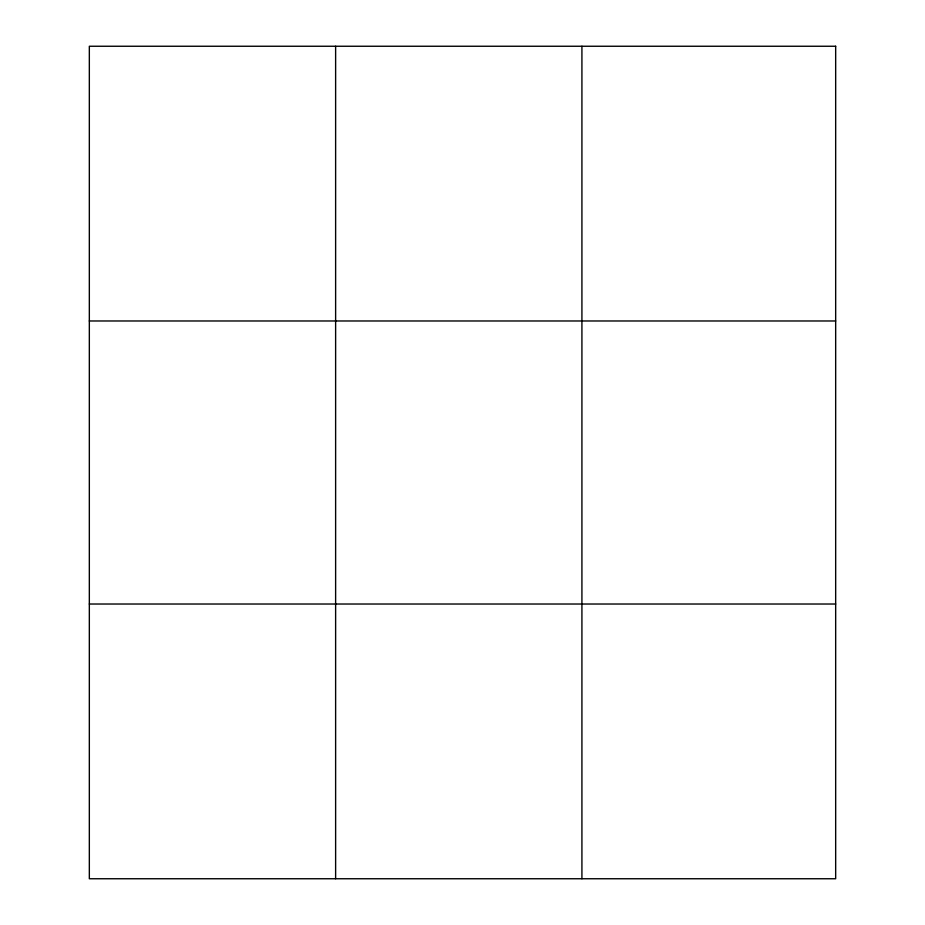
<?xml version="1.0" encoding="UTF-8"?>
<svg xmlns="http://www.w3.org/2000/svg" width="925" height="925" viewBox="0 0 925 925"><rect width="100%" height="100%" fill="white"/><g stroke="black" fill="none" stroke-linecap="round" stroke-linejoin="round"><path stroke-width="1.39" d="M335.625 878.75L335.625 46.25M581.918 878.75L581.918 46.25M89.332 320.975L835.668 320.975M89.332 604.025L835.668 604.025M835.668 46.25L835.668 878.75L89.332 878.75L89.332 46.25L835.668 46.25"/></g></svg>
